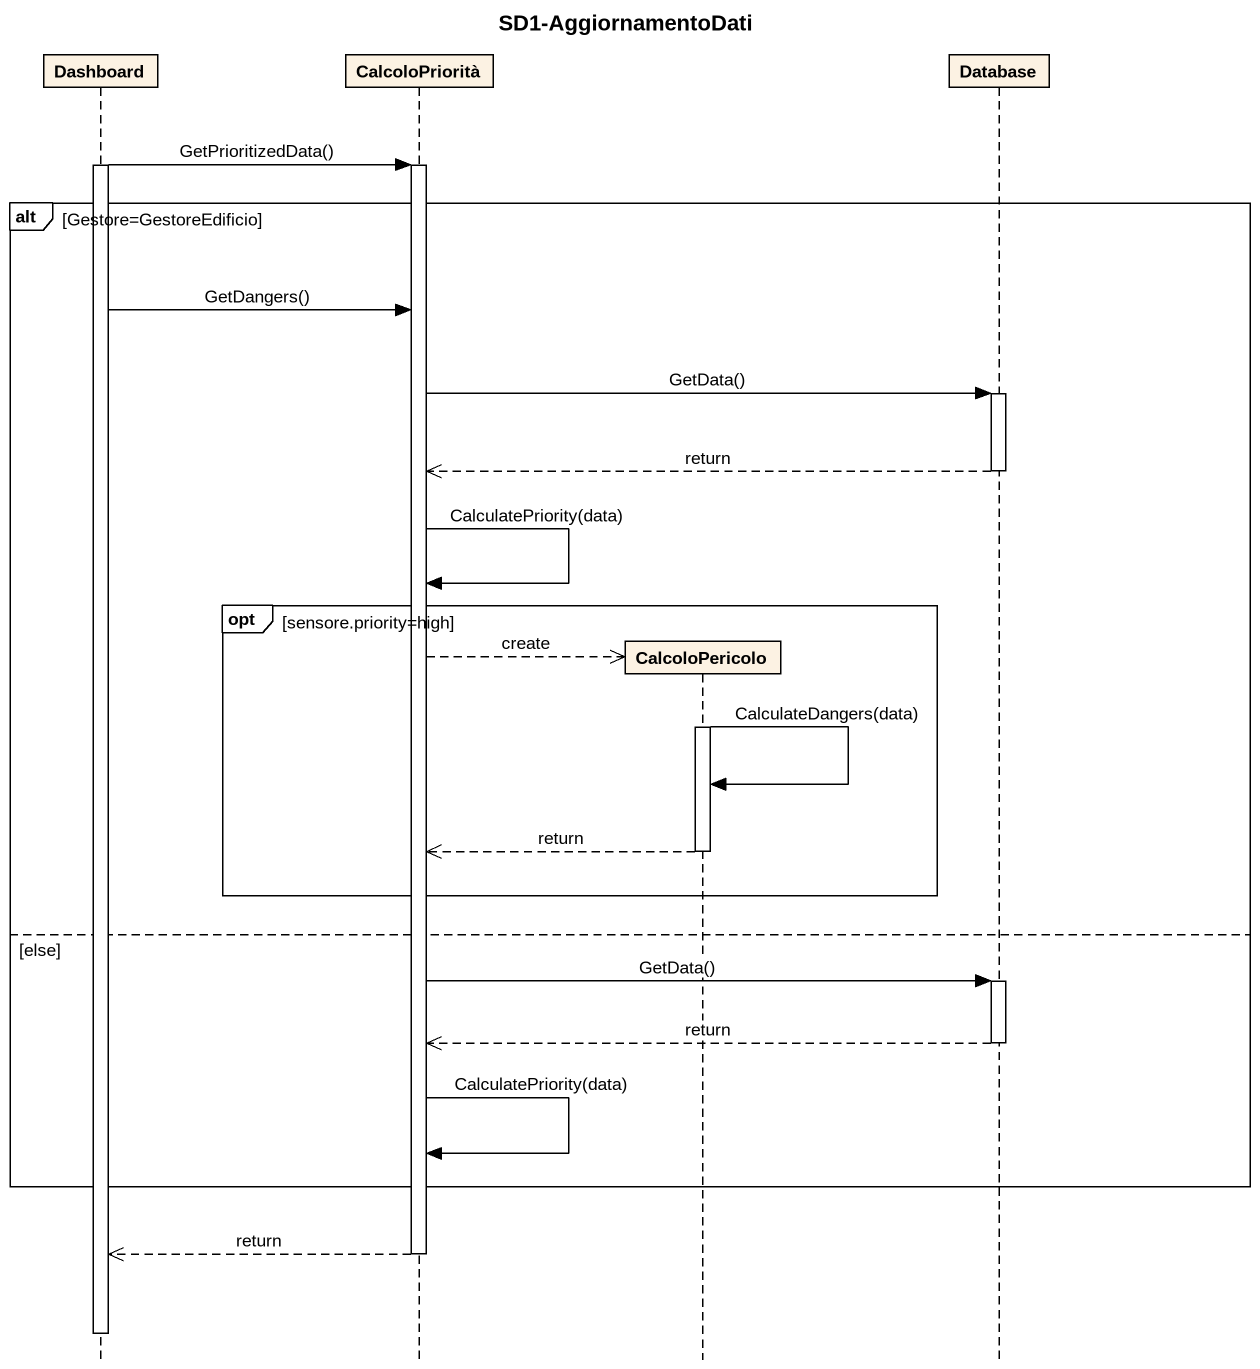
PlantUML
@startuml
title SD1-AggiornamentoDati
hide footbox
participant Dashboard
participant CalcoloPriorità
participant CalcoloPericolo
participant "Database" as Database_

activate Dashboard
Dashboard -> CalcoloPriorità : GetPrioritizedData()
activate CalcoloPriorità
alt Gestore=GestoreEdificio
  Dashboard -> CalcoloPriorità : GetDangers()
  CalcoloPriorità -> Database_ : GetData()
  activate Database_
  Database_ -->> CalcoloPriorità : return
  deactivate Database_
  CalcoloPriorità -> CalcoloPriorità : CalculatePriority(data)
  opt sensore.priority=high
    CalcoloPriorità -->> CalcoloPericolo ** : create
    activate CalcoloPericolo
    CalcoloPericolo -> CalcoloPericolo : CalculateDangers(data)
    CalcoloPericolo -->> CalcoloPriorità : return
    deactivate CalcoloPericolo
  end
else else
  CalcoloPriorità -> Database_ : GetData()
  activate Database_
  Database_ -->> CalcoloPriorità : return
  deactivate Database_
  CalcoloPriorità -> CalcoloPriorità : CalculatePriority(data)
end
CalcoloPriorità -->> Dashboard : return
deactivate CalcoloPriorità
deactivate Dashboard
@enduml
